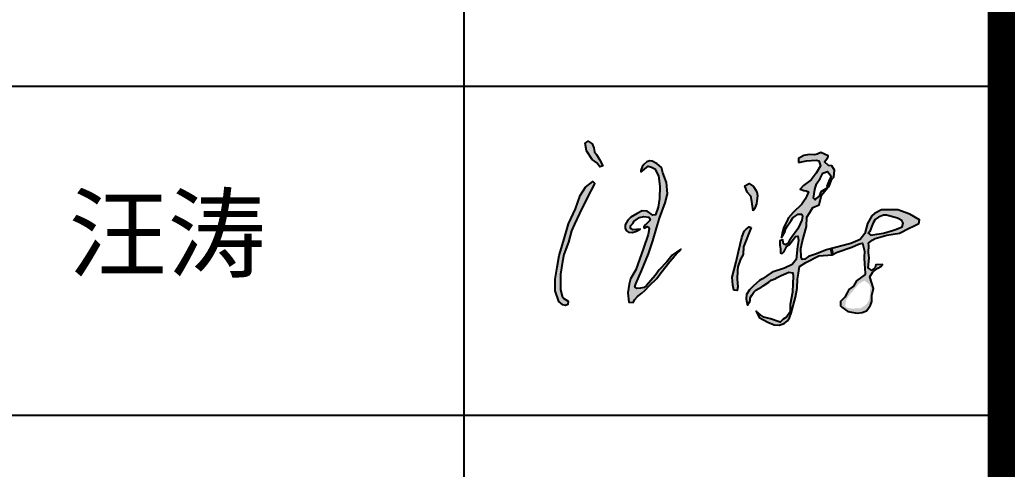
# Model space of a CAD drawing. Extents: x 1169373 to 1354985, y 649019 to 904199.
# Drawn here: x 1290942 to 1294555, y 810890 to 812522 of the extents above; entities that cross this region are included whole.
import ezdxf

# ---------------------------------------------------------------- set-up
doc = ezdxf.new("R2010")
doc.units = 0
doc.header["$LTSCALE"] = 1000
doc.header["$MEASUREMENT"] = 0
doc.layers.add('PUB_TEXT', color=7, linetype='Continuous')
doc.layers.add('图框', color=7, linetype='Continuous')
doc.styles.add('STYLE-黑体', font='simhei.ttf')

msp = doc.modelspace()

# ---------------------------------------------------------------- hatches: boundary and pattern name
at = {"layer": 'PUB_TEXT'}
h = msp.add_hatch(color=4, dxfattribs=at)
h.paths.add_polyline_path([(1293003.3, 811880.9), (1293028.6, 811928.4), (1293022.4, 811934.6), (1292994.8, 811914.7), (1292975.7, 811883.6), (1292959.3, 811835.7), (1292933.3, 811781.4), (1292915.6, 811718.4), (1292899.3, 811666), (1292892.8, 811623.2), (1292885.5, 811580), (1292885.8, 811538), (1292899.1, 811499.4), (1292913.4, 811487.1), (1292922.2, 811484.6), (1292930.8, 811488.1), (1292932, 811499.8), (1292922.8, 811506.4), (1292912.2, 811512.8), (1292904.1, 811541.6), (1292904.6, 811598), (1292911.3, 811644.3), (1292916.1, 811669.5), (1292933.5, 811714.1), (1292944.8, 811756.1), (1292955, 811779.8), (1292973.5, 811818.6)])
h.paths.add_polyline_path([(1293034.8, 812033), (1293028.2, 812042.7), (1293025.7, 812056.9), (1293019.1, 812071.6), (1293004.9, 812081.2), (1292994.2, 812074.6), (1292998.8, 812046.7), (1293019.6, 812014.8), (1293036.3, 812002.6), (1293047.5, 811988.4), (1293058.1, 811992), (1293046, 812015.3)])
h = msp.add_hatch(color=4, dxfattribs=at)
h.paths.add_polyline_path([(1293794.6, 811640.5), (1293842.7, 811665.2), (1293891.1, 811669), (1293885.4, 811690.3), (1293870.6, 811686.3), (1293830.5, 811671.3), (1293804.8, 811662.9), (1293790.9, 811652.3), (1293782, 811651.2), (1293778.1, 811660.1), (1293776.4, 811691.9), (1293783.6, 811719.8), (1293797, 811771), (1293798.5, 811805.5), (1293809.1, 811821.8), (1293820.8, 811839.9), (1293843, 811850), (1293852.3, 811885.6), (1293873.9, 811912), (1293849.8, 811897.4), (1293843.7, 811882), (1293833.2, 811872.9), (1293829.3, 811868), (1293822.5, 811874.6), (1293827.7, 811905.4), (1293834.3, 811926.8), (1293847.5, 811946.4), (1293857.4, 811965.1), (1293873.4, 811971.1), (1293879.1, 811965.3), (1293886.6, 811954.6), (1293878.9, 811935.9), (1293873.4, 811924.4), (1293871.4, 811919.4), (1293878.9, 811915.8), (1293889.3, 811943.1), (1293897, 811951), (1293899, 811976.3), (1293889.2, 811992.2), (1293877.7, 811993.6), (1293862.4, 812006.1), (1293874.9, 812022.5), (1293875.9, 812028), (1293849.2, 812040.2), (1293835.9, 812034.3), (1293826.5, 812032.2), (1293807.4, 812032.9), (1293788.3, 812029.4), (1293769.1, 812018), (1293768.4, 812004.1), (1293797.9, 812010.5), (1293833.1, 812012.9), (1293842.7, 812009.7), (1293848.3, 811991.4), (1293832.3, 811965), (1293814.7, 811941), (1293786.8, 811920.3), (1293774, 811906.7), (1293787.9, 811901.7), (1293796, 811900.6), (1293804.8, 811897.6), (1293799, 811883.4), (1293792.9, 811870.9), (1293781, 811853.2), (1293749.1, 811821.8), (1293730.8, 811802), (1293727.4, 811791.8), (1293715.5, 811769.6), (1293712.7, 811760.6), (1293710.1, 811751.8), (1293706.2, 811731.3), (1293718.8, 811752.2), (1293722.9, 811764), (1293728.1, 811774.4), (1293736.5, 811785.4), (1293741.4, 811793.1), (1293748.3, 811802.4), (1293757, 811808.8), (1293767.1, 811816.5), (1293778.9, 811816), (1293783.6, 811809.1), (1293780.9, 811794.6), (1293775, 811781.7), (1293766.3, 811763.3), (1293743.2, 811732), (1293735.3, 811720.9), (1293729.4, 811709.8), (1293721.5, 811704.6), (1293714.3, 811708.8), (1293711.1, 811722.9), (1293700.8, 811719.5), (1293700.8, 811704.9), (1293703, 811689), (1293703, 811676.2), (1293709.8, 811672.8), (1293716.7, 811680.3), (1293725.4, 811697.7), (1293735.1, 811704.3), (1293750.7, 811724.8), (1293758.1, 811734.8), (1293765.6, 811736.4), (1293768.1, 811720.5), (1293764.7, 811699.3), (1293759.7, 811651.4), (1293745.6, 811633.3), (1293717.6, 811620), (1293673.3, 811605.6), (1293653.3, 811591.9), (1293638.3, 811581.2), (1293626.5, 811575.3), (1293604.8, 811556.2), (1293590.2, 811541.3), (1293580, 811524), (1293578, 811508.2), (1293580.4, 811495.3), (1293583.9, 811485.8), (1293592.9, 811501.6), (1293593.3, 811511.8), (1293599.6, 811522.4), (1293605.9, 811532.2), (1293613.8, 811539.7), (1293635, 811551.9), (1293640.2, 811555.4), (1293661, 811569.6), (1293669.7, 811575.9), (1293685.8, 811582.5), (1293690.9, 811585.7), (1293705.1, 811593.9), (1293722.8, 811601), (1293733.8, 811605.3), (1293748, 811603.4), (1293748.8, 811590), (1293748, 811564.1), (1293747.2, 811532.6), (1293737.7, 811487.9), (1293737.7, 811461.1), (1293725.4, 811442.1), (1293712.6, 811434.8), (1293702.5, 811424.2), (1293666.7, 811435.9), (1293642.6, 811442.1), (1293632, 811449.4), (1293614.7, 811463.3), (1293625.9, 811440.4), (1293657, 811423.9), (1293680.2, 811414.5), (1293697.9, 811412.3), (1293717, 811419.4), (1293729.1, 811428.3), (1293735.5, 811439), (1293741.8, 811455.9), (1293757.6, 811515), (1293763.5, 811547.2), (1293765.1, 811579.8), (1293768.2, 811602.2), (1293769.4, 811610.1), (1293771.7, 811626.5)])
h.paths.add_polyline_path([(1293962.1, 811696), (1293986, 811707.3), (1294001.1, 811710.4), (1294007.8, 811681.9), (1294006.9, 811660.2), (1294008.3, 811631.6), (1294009.2, 811624.1), (1294010, 811597.2), (1293978.6, 811573.5), (1293968.4, 811554.1), (1293950.8, 811542.2), (1293945.5, 811529.9), (1293936.7, 811514.5), (1293920.8, 811498.6), (1293920.8, 811482.7), (1293926.1, 811477.9), (1293939.3, 811468.6), (1293947.7, 811462.4), (1293981.2, 811456.7), (1294000.2, 811459.3), (1294014.8, 811464.6), (1294020.1, 811471.2), (1294029.3, 811485.8), (1294035.1, 811499), (1294035.1, 811520.2), (1294040.8, 811546.6), (1294028, 811589), (1294037.7, 811604), (1294042.6, 811610.1), (1294056.3, 811619.4), (1294067.7, 811626), (1294073.9, 811633.5), (1294049.5, 811631.9), (1294046.2, 811622.9), (1294035.1, 811611.6), (1294021.8, 811621), (1294024.9, 811656), (1294023, 811676.5), (1294023.9, 811700.9), (1294022.7, 811710.8), (1294036, 811722.3), (1294046.3, 811727.6), (1294088.7, 811740.4), (1294135, 811747.6), (1294169.6, 811764.9), (1294186.3, 811772.1), (1294205.8, 811782.7), (1294207.5, 811796.1), (1294172.4, 811816.2), (1294128.9, 811832.3), (1294087.6, 811831.8), (1294069.7, 811831.8), (1294044.7, 811818.4), (1294034.6, 811810), (1294018.4, 811782.2), (1294009, 811745.4), (1293992.8, 811724.2), (1293958.2, 811709.7), (1293888.9, 811691.2), (1293894.3, 811670.7), (1293908.7, 811678.4)])
h.paths.add_polyline_path([(1294020.7, 811748.1), (1294027.6, 811752.9), (1294031.9, 811766.5), (1294040.1, 811784.9), (1294047.1, 811797), (1294058.8, 811805.6), (1294077.6, 811812.2), (1294088.1, 811813), (1294128.2, 811801.2), (1294143.6, 811793.1), (1294147.9, 811783.6), (1294145.2, 811770), (1294124.8, 811762), (1294109.9, 811757), (1294077.2, 811747.8), (1294052.8, 811743.5), (1294031.2, 811739.4)], flags=16)
h.paths.add_polyline_path([(1293998, 811569.8), (1294007.4, 811574.7), (1294025.1, 811561.5), (1294030.3, 811549), (1294028.2, 811539.3), (1294028.2, 811524.7), (1294024.8, 811504.2), (1294018.1, 811493.1), (1294009.8, 811484.4), (1293992.1, 811473.6), (1293961.8, 811473.3), (1293951.8, 811474.7), (1293943.1, 811477.1), (1293937.9, 811482), (1293941.7, 811505.6), (1293953.2, 811522.2), (1293967.7, 811538.9), (1293987.6, 811563.9)], flags=16)
h.paths.add_polyline_path([(1293888.9, 811691.2), (1293885.4, 811690.3), (1293891.1, 811669), (1293894.3, 811670.7)], flags=17)
msp.add_hatch(color=4, dxfattribs=at).paths.add_polyline_path([(1293226.1, 811762.4), (1293223.3, 811742), (1293206, 811692.1), (1293177.7, 811613.5), (1293158.4, 811580.8), (1293153.5, 811561.5), (1293149, 811530.2), (1293152.6, 811496.2), (1293167.8, 811494.8), (1293175, 811506), (1293184.4, 811516.8), (1293200.1, 811528.9), (1293210.9, 811538.7), (1293227.4, 811556.6), (1293253.9, 811582.1), (1293270.5, 811604.1), (1293301.4, 811644.4), (1293317.1, 811661.8), (1293334.5, 811680.2), (1293341.2, 811689.6), (1293310, 811667.3), (1293290.8, 811643.1), (1293263.1, 811613.9), (1293248.5, 811593.2), (1293217, 811557.6), (1293208.6, 811550.3), (1293194.4, 811547), (1293182.1, 811546.4), (1293174.5, 811551.7), (1293178.4, 811562.6), (1293199.2, 811610.3), (1293223.5, 811672.3), (1293240.1, 811718.9), (1293253.5, 811765.6), (1293263.4, 811801.6), (1293284, 811857.9), (1293293.5, 811890.3), (1293289.2, 811931.8), (1293276.3, 811966.9), (1293270.7, 811985.7), (1293255.3, 811999.5), (1293236.8, 812009.3), (1293228.3, 812009.9), (1293218.5, 812006.4), (1293206.6, 811997.3), (1293201.6, 811988.6), (1293195.9, 811974.4), (1293196.7, 811968.6), (1293223.2, 811990.7), (1293234.6, 811987.3), (1293246.5, 811981.6), (1293260.1, 811956), (1293264.6, 811917.9), (1293264.3, 811872.9), (1293259.2, 811842.1), (1293249.1, 811814.4), (1293239.4, 811812.6), (1293219, 811827), (1293200.6, 811828.2), (1293182.8, 811818.9), (1293159.8, 811805.6), (1293149.4, 811794.3), (1293139.4, 811777.2), (1293139.8, 811764.4), (1293144, 811755.7), (1293151.8, 811751.1), (1293165.3, 811749.3), (1293180.8, 811754.2), (1293193.3, 811761.3), (1293167.3, 811759.5), (1293158.2, 811764.4), (1293158.5, 811774.3), (1293167.5, 811782.1), (1293172.4, 811790.5), (1293188.3, 811802.8), (1293207, 811808), (1293227, 811805), (1293229.8, 811794.3), (1293223, 811787.4), (1293213.6, 811777.2), (1293207.2, 811770.1), (1293208.1, 811765.9), (1293222.2, 811772.9)])
h = msp.add_hatch(color=4, dxfattribs=at)
h.paths.add_polyline_path([(1293589.9, 811769.9), (1293579, 811761.8), (1293571.5, 811754), (1293562.7, 811731.4), (1293550.5, 811680.6), (1293541.7, 811642.6), (1293527.6, 811586.9), (1293529.7, 811558.4), (1293533.6, 811539.8), (1293545.5, 811539.1), (1293548, 811552.1), (1293546.2, 811580.6), (1293546.5, 811610.4), (1293548.5, 811624.8), (1293558.4, 811653), (1293567.7, 811669.4), (1293568.4, 811697.9), (1293596.1, 811767.5)])
h.paths.add_polyline_path([(1293595.7, 811881.8), (1293598.6, 811862.2), (1293603.6, 811828.7), (1293609.1, 811836.2), (1293611.6, 811841.7), (1293616.6, 811854.2), (1293619.6, 811883.8), (1293617.6, 811897.3), (1293605.6, 811917.4), (1293589, 811927.4), (1293574, 811918.9), (1293582, 811895.8)])

# ---------------------------------------------------------------- linework, layer by layer
at = {"const_width": 100}
msp.add_lwpolyline([(1238604.7, 784418.7), (1294504.7, 784418.7), (1294504.7, 824418.7), (1238604.7, 824418.7)], close=True, dxfattribs=at)
at = {"layer": 'PUB_TEXT', "color": 4}
for p, q in [((1293891.1, 811669), (1293885.4, 811690.3)), ((1293894.3, 811670.7), (1293888.9, 811691.2))]:
    msp.add_line(p, q, dxfattribs=at)
for points in [[(1293019.6, 812014.8), (1292998.8, 812046.7), (1292994.2, 812074.6), (1293004.9, 812081.2), (1293019.1, 812071.6), (1293025.7, 812056.9), (1293028.2, 812042.7), (1293034.8, 812033), (1293046, 812015.3), (1293058.1, 811992), (1293047.5, 811988.4), (1293036.3, 812002.6), (1293019.6, 812014.8)], [(1293196.7, 811968.6), (1293223.2, 811990.7), (1293234.6, 811987.3), (1293246.5, 811981.6), (1293260.1, 811956), (1293264.6, 811917.9), (1293264.3, 811872.9), (1293259.2, 811842.1), (1293249.1, 811814.4), (1293239.4, 811812.6), (1293219, 811827), (1293200.6, 811828.2), (1293182.8, 811818.9), (1293159.8, 811805.6), (1293149.4, 811794.3), (1293139.4, 811777.2), (1293139.8, 811764.4), (1293144, 811755.7), (1293151.8, 811751.1), (1293165.3, 811749.3), (1293180.8, 811754.2), (1293193.3, 811761.3), (1293167.3, 811759.5), (1293158.2, 811764.4), (1293158.5, 811774.3), (1293167.5, 811782.1), (1293172.4, 811790.5), (1293183.5, 811799.1), (1293191.7, 811803.8), (1293207, 811808), (1293224.7, 811805.3), (1293227.8, 811801.8), (1293229.8, 811794.3), (1293223, 811787.4), (1293213.6, 811777.2), (1293207.2, 811770.1), (1293208.1, 811765.9), (1293218.7, 811771.2), (1293223.6, 811769), (1293226.1, 811762.4), (1293223.3, 811742), (1293206, 811692.1), (1293177.7, 811613.5), (1293158.4, 811580.8), (1293153.5, 811561.5), (1293149, 811530.2), (1293152.6, 811496.2), (1293167.8, 811494.8), (1293175, 811506), (1293184.4, 811516.8), (1293200.1, 811528.9), (1293210.9, 811538.7), (1293227.4, 811556.6), (1293253.9, 811582.1), (1293270.5, 811604.1), (1293301.4, 811644.4), (1293317.1, 811661.8), (1293334.5, 811680.2), (1293341.2, 811689.6), (1293310, 811667.3), (1293290.8, 811643.1), (1293263.1, 811613.9), (1293248.5, 811593.2), (1293217, 811557.6), (1293208.6, 811550.3), (1293194.4, 811547), (1293182.1, 811546.4), (1293174.5, 811551.7), (1293178.4, 811562.6), (1293199.2, 811610.3), (1293223.5, 811672.3), (1293240.1, 811718.9), (1293253.5, 811765.6), (1293263.4, 811801.6), (1293284, 811857.9), (1293293.5, 811890.3), (1293289.2, 811931.8), (1293276.3, 811966.9), (1293270.7, 811985.7), (1293255.3, 811999.5), (1293236.8, 812009.3), (1293228.3, 812009.9), (1293218.5, 812006.4), (1293206.6, 811997.3), (1293201.6, 811988.6), (1293195.9, 811974.4), (1293195.9, 811974.4), (1293196.7, 811968.6)], [(1293026.4, 811924.2), (1293003.3, 811880.9), (1292973.5, 811818.6), (1292955, 811779.8), (1292944.8, 811756.1), (1292933.5, 811714.1), (1292916.1, 811669.5), (1292911.3, 811644.3), (1292904.6, 811598), (1292904.1, 811541.6), (1292910.8, 811517.8), (1292916.5, 811510.2), (1292922.8, 811506.4), (1292932, 811499.8), (1292932, 811499.8), (1292930.8, 811488.1), (1292922.2, 811484.6), (1292913.4, 811487.1), (1292899.1, 811499.4), (1292885.8, 811538), (1292885.5, 811580), (1292892.8, 811623.2), (1292899.3, 811666), (1292915.6, 811718.4), (1292933.3, 811781.4), (1292959.3, 811835.7), (1292975.7, 811883.6), (1292994.8, 811914.7), (1293022.4, 811934.6), (1293029.4, 811927.6), (1293026.4, 811924.2)], [(1293603.6, 811828.7), (1293598.6, 811862.2), (1293595.7, 811881.8), (1293582, 811895.8), (1293574, 811918.9), (1293589, 811927.4), (1293605.6, 811917.4), (1293617.6, 811897.3), (1293619.6, 811883.8), (1293616.6, 811854.2), (1293611.6, 811841.7), (1293609.1, 811836.2), (1293603.6, 811828.7)], [(1294020.7, 811748.1), (1294031.2, 811739.4), (1294052.8, 811743.5), (1294077.2, 811747.8), (1294109.9, 811757), (1294124.8, 811762), (1294145.2, 811770), (1294147.9, 811783.6), (1294143.6, 811793.1), (1294128.2, 811801.2), (1294088.1, 811813), (1294077.6, 811812.2), (1294058.8, 811805.6), (1294047.1, 811797), (1294040.1, 811784.9), (1294031.9, 811766.5), (1294027.6, 811752.9), (1294020.7, 811748.1)], [(1293596.1, 811767.5), (1293568.4, 811697.9), (1293567.7, 811669.4), (1293558.4, 811653), (1293548.5, 811624.8), (1293546.5, 811610.4), (1293546.2, 811580.6), (1293548, 811552.1), (1293545.5, 811539.1), (1293545.5, 811539.1), (1293533.6, 811539.8), (1293529.7, 811558.4), (1293527.6, 811586.9), (1293541.7, 811642.6), (1293550.5, 811680.6), (1293562.7, 811731.4), (1293571.5, 811754), (1293579, 811761.8), (1293589.9, 811769.9), (1293596.1, 811767.5)]]:
    msp.add_lwpolyline(points, dxfattribs=at)
msp.add_lwpolyline([(1293768.4, 812004.1), (1293797.9, 812010.5), (1293833.1, 812012.9), (1293842.7, 812009.7), (1293848.3, 811991.4), (1293832.3, 811965), (1293814.7, 811941), (1293786.8, 811920.3), (1293786.8, 811920.3), (1293774, 811906.7), (1293787.9, 811901.7), (1293796, 811900.6), (1293804.8, 811897.6), (1293799, 811883.4), (1293792.9, 811870.9), (1293781, 811853.2), (1293749.1, 811821.8), (1293730.8, 811802), (1293727.4, 811791.8), (1293715.5, 811769.6), (1293712.7, 811760.6), (1293710.1, 811751.8), (1293706.2, 811731.3), (1293718.8, 811752.2), (1293722.9, 811764), (1293728.1, 811774.4), (1293736.5, 811785.4), (1293741.4, 811793.1), (1293748.3, 811802.4), (1293757, 811808.8), (1293767.1, 811816.5), (1293778.9, 811816), (1293783.6, 811809.1), (1293780.9, 811794.6), (1293775, 811781.7), (1293766.3, 811763.3), (1293743.2, 811732), (1293735.3, 811720.9), (1293729.4, 811709.8), (1293721.5, 811704.6), (1293714.3, 811708.8), (1293711.1, 811722.9), (1293700.8, 811719.5), (1293700.8, 811704.9), (1293703, 811689), (1293703, 811676.2), (1293709.8, 811672.8), (1293716.7, 811680.3), (1293725.4, 811697.7), (1293735.1, 811704.3), (1293750.7, 811724.8), (1293758.1, 811734.8), (1293765.6, 811736.4), (1293768.1, 811720.5), (1293764.7, 811699.3), (1293759.7, 811651.4), (1293745.6, 811633.3), (1293717.6, 811620), (1293673.3, 811605.6), (1293653.3, 811591.9), (1293638.3, 811581.2), (1293626.5, 811575.3), (1293604.8, 811556.2), (1293590.2, 811541.3), (1293580, 811524), (1293578, 811508.2), (1293580.4, 811495.3), (1293583.9, 811485.8), (1293583.9, 811485.8), (1293592.9, 811501.6), (1293593.3, 811511.8), (1293599.6, 811522.4), (1293605.9, 811532.2), (1293613.8, 811539.7), (1293635, 811551.9), (1293640.2, 811555.4), (1293661, 811569.6), (1293669.7, 811575.9), (1293685.8, 811582.5), (1293690.9, 811585.7), (1293705.1, 811593.9), (1293722.8, 811601), (1293733.8, 811605.3), (1293748, 811603.4), (1293748.8, 811590), (1293748, 811564.1), (1293747.2, 811532.6), (1293737.7, 811487.9), (1293737.7, 811461.1), (1293725.4, 811442.1), (1293712.6, 811434.8), (1293702.5, 811424.2), (1293666.7, 811435.9), (1293642.6, 811442.1), (1293632, 811449.4), (1293614.7, 811463.3), (1293614.7, 811463.3), (1293625.9, 811440.4), (1293657, 811423.9), (1293680.2, 811414.5), (1293697.9, 811412.3), (1293717, 811419.4), (1293729.1, 811428.3), (1293735.5, 811439), (1293741.8, 811455.9), (1293757.6, 811515), (1293763.5, 811547.2), (1293765.1, 811579.8), (1293768.2, 811602.2), (1293769.4, 811610.1), (1293771.7, 811626.5), (1293794.6, 811640.5), (1293842.7, 811665.2), (1293891.1, 811669), (1293908.7, 811678.4), (1293962.1, 811696), (1293986, 811707.3), (1294001.1, 811710.4), (1294007.8, 811681.9), (1294006.9, 811660.2), (1294008.3, 811631.6), (1294009.2, 811624.1), (1294010, 811597.2), (1293978.6, 811573.5), (1293968.4, 811554.1), (1293950.8, 811542.2), (1293945.5, 811529.9), (1293936.7, 811514.5), (1293920.8, 811498.6), (1293920.8, 811482.7), (1293926.1, 811477.9), (1293939.3, 811468.6), (1293947.7, 811462.4), (1293981.2, 811456.7), (1294000.2, 811459.3), (1294014.8, 811464.6), (1294020.1, 811471.2), (1294029.3, 811485.8), (1294035.1, 811499), (1294035.1, 811520.2), (1294040.8, 811546.6), (1294028, 811589), (1294037.7, 811604), (1294042.6, 811610.1), (1294056.3, 811619.4), (1294067.7, 811626), (1294073.9, 811633.5), (1294049.5, 811631.9), (1294046.2, 811622.9), (1294035.1, 811611.6), (1294021.8, 811621), (1294024.9, 811656), (1294023, 811676.5), (1294023.9, 811700.9), (1294022.7, 811710.8), (1294036, 811722.3), (1294046.3, 811727.6), (1294088.7, 811740.4), (1294135, 811747.6), (1294169.6, 811764.9), (1294186.3, 811772.1), (1294205.8, 811782.7), (1294207.5, 811796.1), (1294172.4, 811816.2), (1294172.4, 811816.2), (1294128.9, 811832.3), (1294087.6, 811831.8), (1294069.7, 811831.8), (1294044.7, 811818.4), (1294034.6, 811810), (1294018.4, 811782.2), (1294009, 811745.4), (1294009, 811745.4), (1293992.8, 811724.2), (1293958.2, 811709.7), (1293870.6, 811686.3), (1293830.5, 811671.3), (1293804.8, 811662.9), (1293790.9, 811652.3), (1293782, 811651.2), (1293778.1, 811660.1), (1293776.4, 811691.9), (1293783.6, 811719.8), (1293797, 811771), (1293798.5, 811805.5), (1293809.1, 811821.8), (1293820.8, 811839.9), (1293843, 811850), (1293852.3, 811885.6), (1293873.9, 811912), (1293849.8, 811897.4), (1293843.7, 811882), (1293833.2, 811872.9), (1293829.3, 811868), (1293822.5, 811874.6), (1293827.7, 811905.4), (1293834.3, 811926.8), (1293847.5, 811946.4), (1293857.4, 811965.1), (1293873.4, 811971.1), (1293879.1, 811965.3), (1293886.6, 811954.6), (1293878.9, 811935.9), (1293873.4, 811924.4), (1293871.4, 811919.4), (1293878.9, 811915.8), (1293889.3, 811943.1), (1293897, 811951), (1293899, 811976.3), (1293889.2, 811992.2), (1293877.7, 811993.6), (1293862.4, 812006.1), (1293874.9, 812022.5), (1293875.9, 812028), (1293849.2, 812040.2), (1293835.9, 812034.3), (1293826.5, 812032.2), (1293807.4, 812032.9), (1293788.3, 812029.4), (1293769.1, 812018), (1293768.4, 812004.1)], close=True, dxfattribs=at)
at = {"layer": '图框', "color": 0}
for p, q in [((1288804.7, 812280.9), (1294482.9, 812280.9)), ((1288804.7, 811085.7), (1294482.9, 811085.7))]:
    msp.add_line(p, q, dxfattribs=at)
at = {"layer": '图框', "color": 4, "const_width": 98.6}
msp.add_lwpolyline([(1288804.7, 824418.7), (1294504.7, 824418.7), (1294504.7, 784418.7), (1288804.7, 784418.7)], close=True, dxfattribs=at)
at = {"layer": '图框', "color": 0}
msp.add_lwpolyline([(1292555.2, 808894.5), (1292555.2, 815667.3)], dxfattribs=at)
at = {"layer": '图框', "color": 4}
msp.add_lwpolyline([(1292555.2, 808894.5), (1292555.2, 814671.3)], dxfattribs=at)

# ---------------------------------------------------------------- texts
at = {"layer": '图框', "color": 4, "style": 'STYLE-黑体'}
msp.add_text('汪涛', height=262.94, dxfattribs=at).set_placement((1291118.6, 811614.5))

doc.saveas('drawing.dxf')
